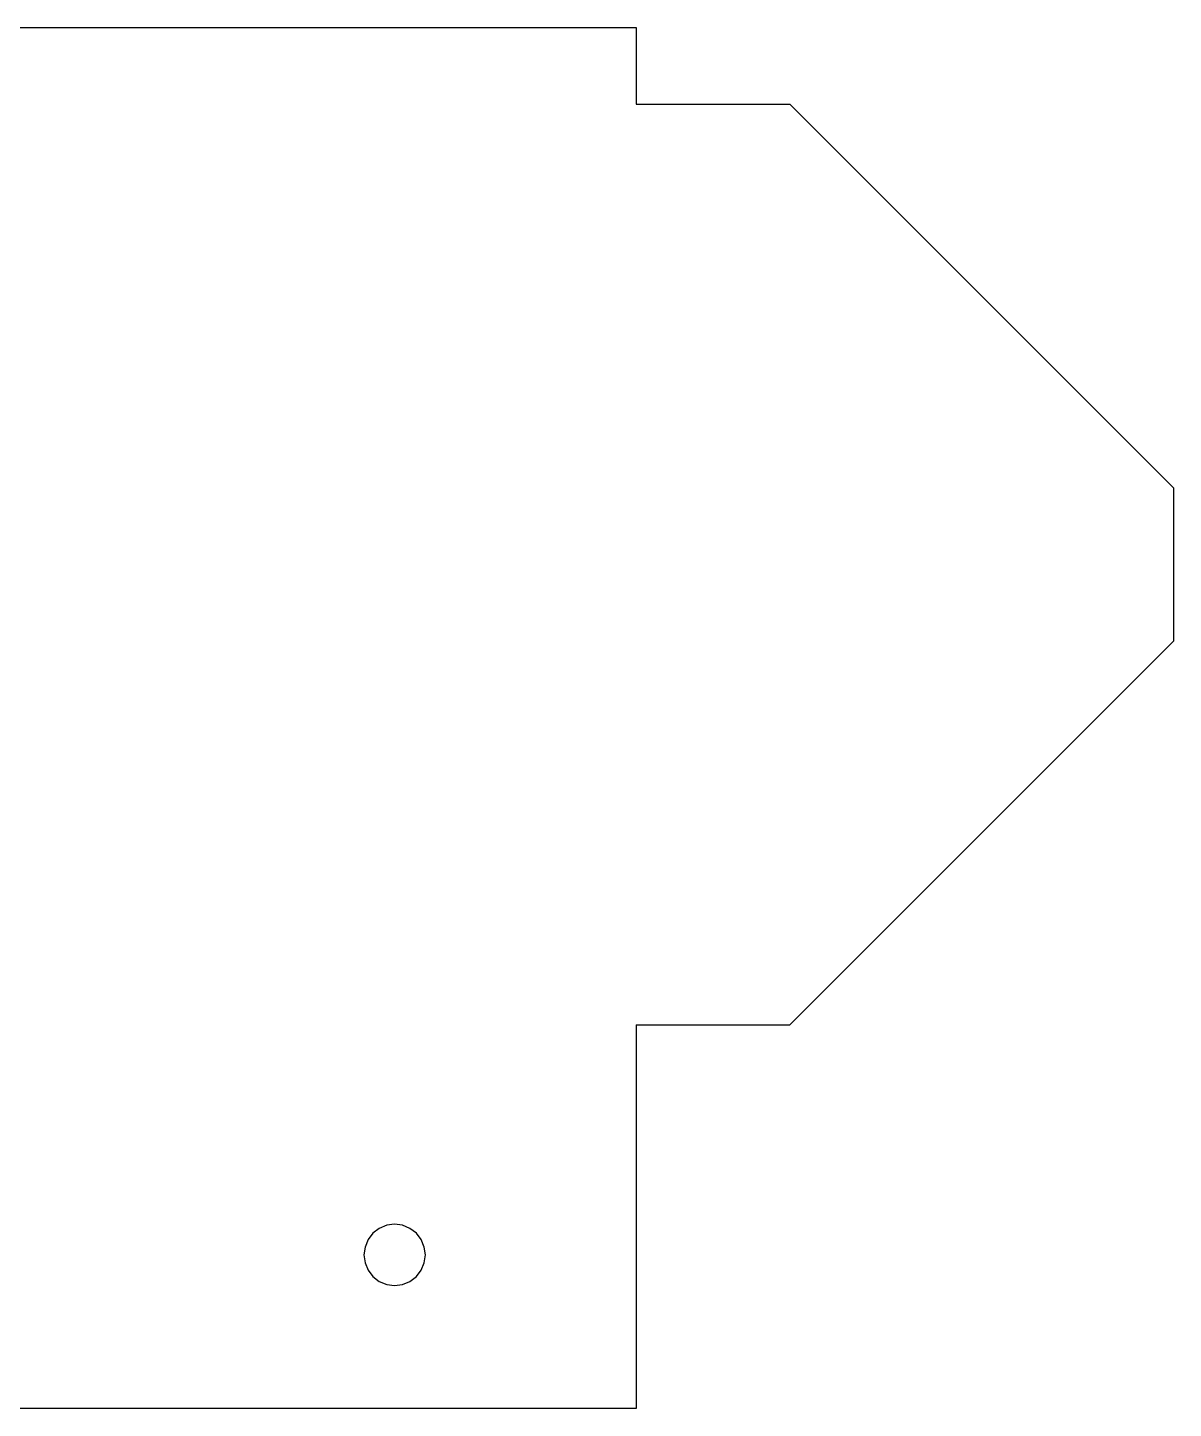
# Model space of a CAD drawing. Header units: metres. Extents: x 523 to 912, y 992 to 1102.
# Drawn here: x 837.1 to 911.8, y 991.7 to 1081.7 of the extents above; entities that cross this region are included whole.
import ezdxf

# ---------------------------------------------------------------- set-up
doc = ezdxf.new("R2010")
doc.units = ezdxf.units.M

msp = doc.modelspace()

# ---------------------------------------------------------------- linework, layer by layer
at = {"layer": 'GROUP0'}
for p, q in [((834.788, 1081.678, 0), (876.787, 1081.678, 0)), ((876.787, 1081.678, 0), (876.787, 1076.678, 0)), ((876.787, 1076.678, 0), (886.787, 1076.678, 0)), ((886.787, 1076.678, 0), (911.787, 1051.678, 0)), ((911.787, 1051.678, 0), (911.787, 1041.678, 0)), ((911.787, 1041.678, 0), (886.787, 1016.678, 0)), ((876.787, 1016.678, 0), (886.787, 1016.678, 0)), ((876.787, 1016.678, 0), (876.787, 991.678, 0)), ((860.519, 1003.61, 0), (860.037, 1003.41, 0)), ((861.037, 1003.678, 0), (860.519, 1003.61, 0)), ((861.555, 1003.61, 0), (861.037, 1003.678, 0)), ((862.037, 1003.41, 0), (861.555, 1003.61, 0)), ((859.305, 1002.678, 0), (859.105, 1002.195, 0)), ((859.623, 1003.092, 0), (859.305, 1002.678, 0)), ((860.037, 1003.41, 0), (859.623, 1003.092, 0)), ((862.451, 1003.092, 0), (862.037, 1003.41, 0)), ((862.769, 1002.678, 0), (862.451, 1003.092, 0)), ((862.969, 1002.195, 0), (862.769, 1002.678, 0)), ((859.105, 1002.195, 0), (859.037, 1001.678, 0)), ((863.037, 1001.678, 0), (862.969, 1002.195, 0)), ((859.037, 1001.678, 0), (859.105, 1001.16, 0)), ((859.105, 1001.16, 0), (859.305, 1000.678, 0)), ((862.769, 1000.678, 0), (862.969, 1001.16, 0)), ((862.969, 1001.16, 0), (863.037, 1001.678, 0)), ((859.305, 1000.678, 0), (859.623, 1000.264)), ((859.623, 1000.264), (860.037, 999.946, 0)), ((860.037, 999.946, 0), (860.519, 999.746, 0)), ((861.555, 999.746, 0), (862.037, 999.946, 0)), ((862.037, 999.946, 0), (862.451, 1000.264, 0)), ((862.451, 1000.264, 0), (862.769, 1000.678, 0)), ((860.519, 999.746, 0), (861.037, 999.678, 0)), ((861.037, 999.678, 0), (861.555, 999.746, 0)), ((876.787, 991.678, 0), (557.787, 991.678, 0))]:
    msp.add_line(p, q, dxfattribs=at)

doc.saveas('drawing.dxf')
